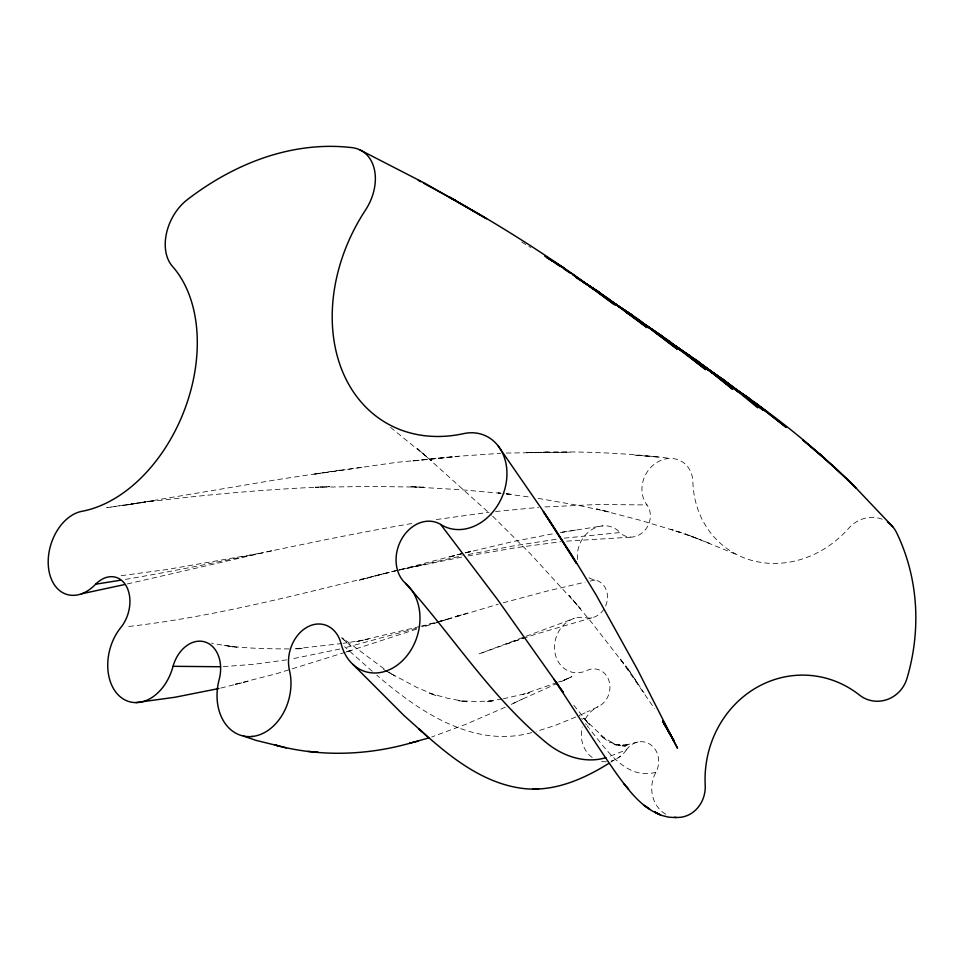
<?xml version="1.0" encoding="UTF-8"?>
<svg xmlns="http://www.w3.org/2000/svg" width="964" height="964" viewBox="0 0 964 964"><rect width="100%" height="100%" fill="white"/><g stroke="black" fill="none" stroke-linecap="round" stroke-linejoin="round"><path stroke-width="0.72" stroke-dasharray="4.82 3.62" d="M610.863 762.114L620.551 756.186M513.716 703.226L522.259 699.117L510.077 704.925M589.016 577.798A27.896 23.943 -66.8 0 0 595.174 580.039A19.497 16.774 -69.7 0 1 606.838 602.452A19.497 16.774 -69.7 0 1 585.582 617.767A28.064 24.16 -72.7 0 0 554.505 648.121A28.064 24.16 -72.7 0 0 586.823 670.486A19.822 17.195 -75.4 0 1 608.971 680.741A19.822 17.195 -75.4 0 1 598.355 706.576L587.004 711.95M665.702 814.182A29.836 26.715 -83.2 0 1 655.93 772.26A20.509 18.135 -80.6 0 0 651.098 745.039A20.509 18.135 -80.6 0 0 626.407 749.823L607.175 757.318M563.193 680.668L571.917 676.632L559.265 682.476M557.951 683.09L519.632 700.358M585.136 712.818L579.557 715.36M505.244 707.202L465.624 724.386L431.703 736.978M575.857 716.999L554.963 725.494L536.237 731.471M568.7 678.15L558.518 682.006M523.127 637.337L478.795 654.014L524.392 637.698M525.946 636.3L574.303 618.37M557.3 682.464L522.223 694.67L529.778 692.67L503.316 698.792M506.642 643.832L535.586 634.264L591.968 617.755M345.172 652.339L276.788 673.607L233.445 684.717L248.097 681.343M346.534 651.869L351.981 650.013L346.666 651.797M438.102 622.25L422.051 627.371M439.427 621.816L498.231 604.211M416.701 629.082L346.727 651.833M638.023 741.991L621.852 746.028L629.143 744.895L613.188 744.594L625.443 746.136L618.539 745.076L620.25 745.256L609.61 742.184L616.418 744.955L600.162 735.508L606.959 740.485L583.461 718.168L589.679 724.916L573.182 704.467M434.836 622.78L421.437 626.733M438.849 621.587L468.215 612.887M456.55 616.333L458.213 615.839M461.551 614.851L454.875 616.827L456.803 616.273M416.412 628.215L345.064 647.76M655.93 772.26C625.708 780.707 605.525 748.462 589.317 728.651M503.232 602.801L546.636 591.197L585.124 582.16M376.032 575.556L359.331 580.195L463.479 553.179M436.198 622.407L447.055 619.394L421.16 626.178M462.696 553.493L448.152 557.312L463.708 553.336M241.807 682.825L220.286 688.2M465.118 552.975L511.992 541.78L555.144 533.357M419.714 626.54L355.258 641.904L368.634 638.987M375.635 575.689L394.939 570.989M465.492 552.794L472.191 551.167L464.937 552.842M380.093 574.568L384.154 573.58M396.288 570.676L462.286 555.746M397.698 570.339C307.769 591.824 218.117 616.623 125.947 626.769M399.06 570.013L462.298 556.999M339.87 649.013L290.345 659.243M402.337 569.23L404.35 568.748M531.791 732.592C473.541 748.823 418.75 711.336 376.803 675.174M127.296 583.943L271.655 550.806L268.823 551.432M590.149 581.087L595.174 580.039M125.441 579.388C221.371 563.169 315.927 539.768 411.845 523.524M468.227 554.517L515.511 545.528L558.433 538.924M408.375 567.796L423.292 564.723M259.22 553.432L167.278 569.471L119.283 575.942M468.034 555.915L517.885 547.395L560.771 541.768M501.931 699.033L486.193 701.551L494.363 700.864L476.758 701.503L458.659 700.708L466.504 701.816L448.079 698.382L428.703 692.971L436.632 695.888L416.581 687.284L388.625 672.378M363.561 640.096L343.341 643.325M286.718 659.858L253.375 664.353L222.455 666.654M575.46 530.092L559.494 532.658L602.608 525.886M361.982 467.275L312.975 474.348L397.072 462.286L458.237 456.43L411.339 461.045L452.056 456.695L500.605 453.321M436.343 519.548L489.013 512.282M341.979 643.518L294.574 648.856L303.431 648.603L293.405 648.832M340.943 470.022L276.511 479.759L123.814 505.461L154.626 500.509L106.715 507.679L145.154 502.039L130.887 504.076C196.837 495.424 263.112 489.266 329.58 486.651L315.168 487.266L370.248 486.446L423.847 487.169L409.664 486.724L461.575 489.772L504.654 493.664M564.253 538.153L620.069 532.562A19.654 16.942 -64 0 0 644.024 531.212A19.654 16.942 -64 0 0 646.989 504.919A28.33 24.534 -61 0 1 659.051 461.238A28.33 24.534 -61 0 1 692.875 481.867A98.521 87.676 -54.1 0 0 750.414 560.024A98.521 87.676 -54.1 0 0 848.754 528.224A30.715 28.486 -51.5 0 1 884.446 520.247M495.532 511.523L538.563 507.389M566.724 541.141L631.685 537.105M544.949 506.919L597.608 504.509L646.989 504.919M506.257 453.056L570.254 452.2L525.464 452.634L550.986 452.02M544.973 452.08C586.931 451.309 628.95 453.297 670.619 458.43M289.104 648.929C263.184 648.76 236.975 648.459 211.502 643.121M506.1 493.809L511.908 494.363L506.389 493.785M500.87 493.219L498.099 492.929L500.955 493.291M506.654 494.038L529.477 497.002M228.36 646.097L236.951 647.398L221.479 644.988M538.105 498.388L580.328 505.751L609.646 512.089L596.68 508.956L640.807 520.427L682.934 533.188L670.691 529.26L697.056 538.478L737.412 554.878M697.056 538.478L685.151 533.851L710.842 543.853M385.998 670.836L394.999 676.077M383.527 669.426L387.347 671.643M521.681 242.024L530.658 247.531M384.058 668.835L342.545 637.903M388.709 672.004L392.191 674.378M390.516 427.365L431.366 460.684L417.484 448.634L491.604 515.174M372.261 671.318L344.546 646.663M341.425 637.746L350.486 645.531L340.641 636.999M492.688 516.222L530.055 553.432L580.702 608.862L569.146 595.571L591.414 622.202L629.733 671.462L619.623 658.063L654.508 708.624M588.582 727.675L587.088 725.687M585.57 723.651L586.341 724.675M581.666 718.325L582.461 719.409M579.244 714.987L580.063 716.107M637.168 682.512L627.841 668.667L644.06 692.839M626.407 749.823A28.799 25.148 -78.3 0 1 611.164 761.006M606.452 761.753A28.799 25.148 -78.3 0 1 601.536 761.452M592.197 757.487A28.799 25.148 -78.3 0 1 582.256 726.964M585.365 718.927A28.799 25.148 -78.3 0 1 598.355 706.576M577.508 559.445A27.896 23.943 -66.8 0 1 591.619 529.718A27.896 23.943 -66.8 0 1 620.069 532.562M658.304 457.02L633.854 455.068L658.304 457.02"/><path stroke-width="1.45" d="M608.441 763.609C582.871 779.551 552.987 792.384 522.235 788.371C481.639 783.021 448.393 755.559 419.075 728.965L427.654 736.966M428.956 737.906L409.604 743.244L417.93 741.244M411.11 742.895C367.127 755.511 319.458 757.089 275.15 745.027L286.151 747.919M605.922 757.656C585.51 763.898 563.675 756.463 547.468 743.618C491.869 698.37 453.08 636.18 405.555 583.377A34.74 27.932 -70.1 0 1 402.072 538.334A34.74 27.932 -70.1 0 1 440.693 524.452A49.803 40.223 -66.5 0 0 505.184 487.7A49.803 40.223 -66.5 0 0 463.491 433.667A161.928 125.187 -59.9 0 1 343.558 373.936A161.928 125.187 -59.9 0 1 365.464 210.116A45.549 32.909 -60.6 0 0 352.246 147.673A305.431 227.01 -67.9 0 0 267.679 156.517A305.48 227.094 -67.9 0 0 187.245 199.717A43.006 29.751 -63.8 0 0 172.46 266.365A140.033 95.436 -68.2 0 1 185.16 408.134A140.033 95.436 -68.2 0 1 82.061 511.282A43.247 30.041 -72.4 0 0 49.007 571.074A43.247 30.041 -72.4 0 0 95.641 584.208A30.981 21.907 -73.8 0 1 126.055 585.678A30.981 21.907 -73.8 0 1 121.006 627.299A45.404 32.716 -75.1 0 0 121.416 697.719A45.404 32.716 -75.1 0 0 173.05 666.305A32.463 23.992 -75.5 0 1 204.621 641.855A32.463 23.992 -75.5 0 1 219.153 679.584A47.778 36.21 -76.1 0 0 252.905 736.4A47.778 36.21 -76.1 0 0 289.513 670.522A33.873 26.305 -74.9 0 1 307.709 626.853A33.873 26.305 -74.9 0 1 341.039 643.434A49.417 39.307 -73.3 0 0 401.639 661.497A49.417 39.307 -73.3 0 0 405.555 583.377M218.924 688.513L174.821 697.273L135.972 702.599M124.501 584.582L81.434 593.836M120.09 580.292L95.641 584.208M252.64 736.436L251.821 736.52M532.67 789.191L538.731 788.721M220.479 666.739L173.05 666.305M315.529 751.896L317.795 752.016L307.805 751.414M676.294 817.641L668.606 817.171L660.918 815.219L654.954 812.086L660.918 815.219M278.476 745.895L255.954 740.352L243.422 736.05M659.388 814.447C640.795 806.892 628.456 789.962 616.96 774.321C595.873 744.172 576.327 712.962 555.999 682.307M359.873 149.854L425.473 183.606L486.519 218.708L449.61 197.258L456.562 201.006L423.497 183.184M418.28 180.364L420.919 181.786M449.61 197.258C507.04 229.215 562.434 264.895 614.658 304.829L573.351 274.571L546.757 257.364L563.976 267.98L544.744 256.183M576.098 277.68L598.921 292.044L647.001 327.627L607.332 297.888L583.268 282.054L585.714 283.778M678.885 349.317L683.838 352.438M686.308 354.005L697.442 361.03L738.472 392.011L717.276 376.02M610.188 300.732L631.625 314.77L677.27 349.185L639.216 319.976L615.177 303.889L662.316 336.328L705.708 369.658L669.233 341.003L635.095 318.156M681.536 350.944L683.982 352.499M583.268 282.03L598.921 292.044L572.616 274.728M645.76 806.506L649.628 808.977L643.687 805.157M705.913 368.272L710.817 371.453M605.272 297.792L607.778 299.406M610.284 301.021L631.625 314.77L597.897 292.152M626.335 312.517L628.829 314.131M710.396 371.297L723.952 380.057L763.066 410.146L729.073 383.913L713.288 373.189M730.242 385.636L733.857 387.998M656.761 333.532L660.533 336.002M665.57 339.304L697.442 361.03L732.507 389.179L697.442 361.03L686.428 354.053L693.538 358.957M713.203 373.02L723.952 380.057L757.692 407.796M636.24 319.12L662.316 336.328L646.35 325.41L660.653 335.713M734.219 388.444L748.92 398.192L786.238 427.438L753.583 401.639L737.556 390.553M695.948 360.56L723.952 380.057M546.757 257.364L551.685 260.678M555.372 263.16L560.301 266.462M563.988 268.944L570.146 273.077M665.317 339.376L691.224 356.849L712.312 372.923L686.284 353.752M737.34 390.348L748.92 398.192L716.999 375.948M710.854 371.538L708.432 369.887L710.878 371.622M589.366 286.284L594.246 289.634M692.586 358.584L718.397 376.418L703.154 365.368L714.927 374.249M663.027 337.436L691.224 356.849L675.644 345.907L683.922 352.005M741.171 393.288L767.983 412.713L753.583 401.639C789.89 427.582 824.268 456.273 855.791 487.856L835.704 468.335L802.626 439.801L824.81 458.478L819.545 453.996L851.091 482.807L892.7 526.693M422.172 731.809L403.82 715.372L352.957 664.425M626.733 787.046L628.612 789.082L623.648 783.515M440.693 524.452L497.376 599.343L559.361 686.85M498.002 445.693L548.89 519.379L576.568 563.566L543.335 511.595L571.953 555.24L596.198 595.065L637.541 669.655L677.499 748.185L663.461 722.205M553.878 679.246L563.277 692.453L560.144 687.971M662.593 720.915L673.475 740.171L662.702 720.915M663.509 722.952L674.222 741.087L663.425 722.205M887.483 522.018A30.715 28.486 -51.5 0 1 896.472 532.429A196.391 178.099 -68.4 0 1 915.294 602.958A196.379 178.075 -68.3 0 1 906.943 678.523A31.101 29.764 -65.1 0 1 859.502 695.092A103.148 96.424 -85.1 0 0 756.101 687.826A103.148 96.424 -85.1 0 0 705.202 785.021A29.836 26.715 -83.2 0 1 674.475 817.219"/></g></svg>
